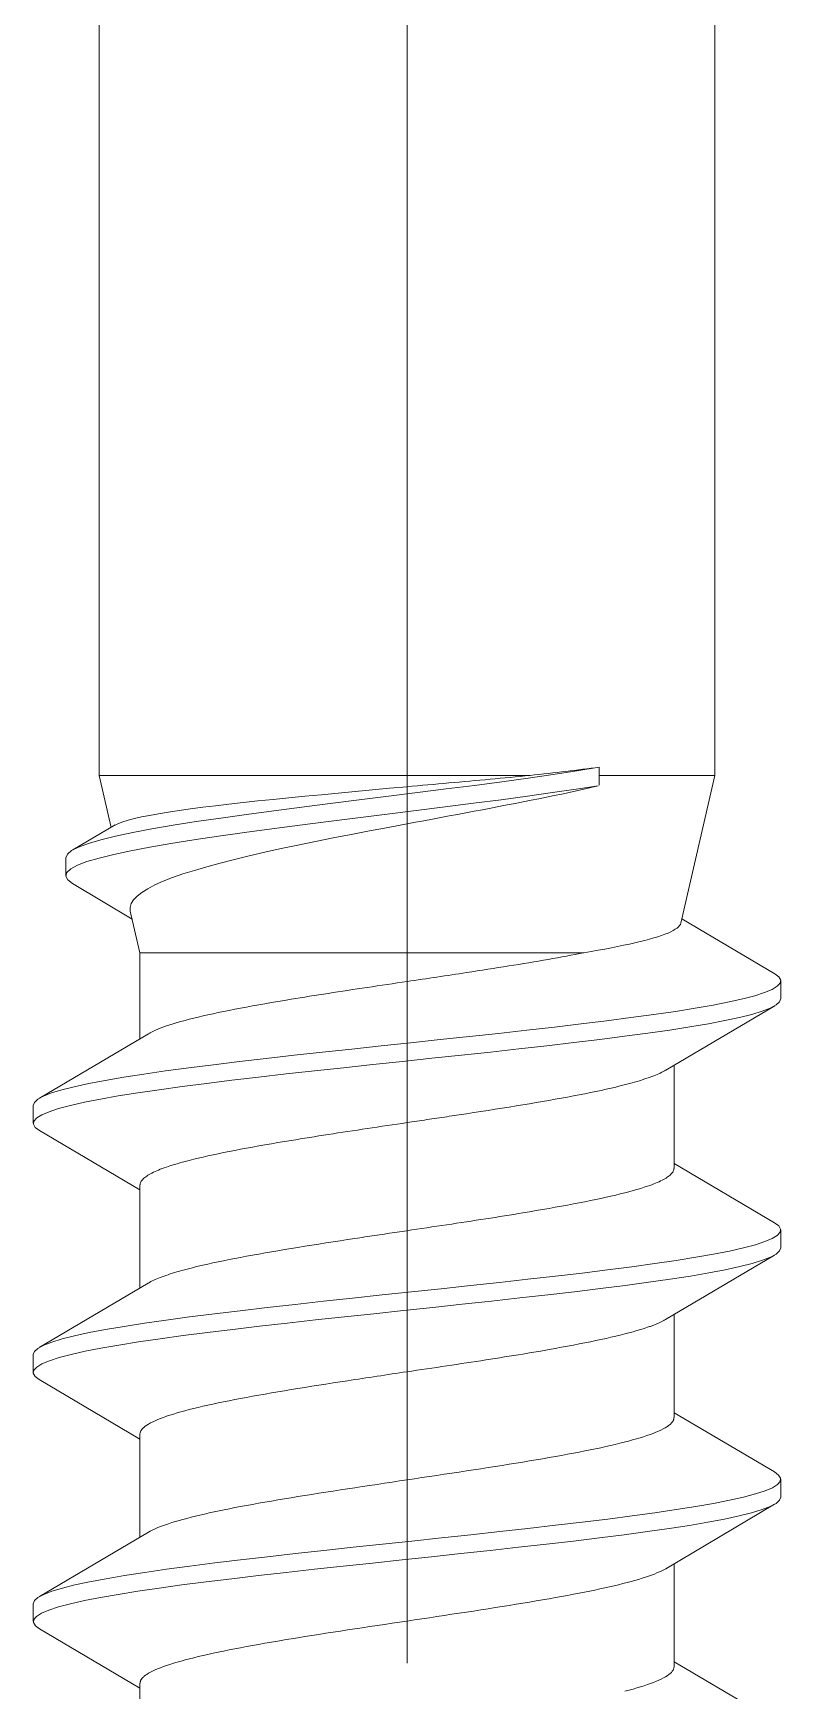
# Model space of a CAD drawing. Header units: millimetres. Extents: x 1459 to 16731, y 971 to 8404.
# Drawn here: x 5624.91 to 5629.11, y 1988.53 to 1997.85 of the extents above; entities that cross this region are included whole.
import ezdxf

# ---------------------------------------------------------------- set-up
doc = ezdxf.new("R2010")
doc.units = ezdxf.units.MM
doc.header["$LTSCALE"] = 0.5
doc.linetypes.add('CENTER', pattern=[50.8, 31.75, -6.35, 6.35, -6.35])
doc.layers.get('0').update_dxf_attribs({"lineweight": 20})
doc.layers.add('Quincaillerie', color=150, linetype='Continuous', lineweight=20)

# ---------------------------------------------------------------- blocks, each defined once
blk = doc.blocks.new('4970074')
at = {"color": 1, "linetype": 'CENTER'}
blk.add_line((0, 5.75), (0, -47.0029), dxfattribs=at)
for p, q in [((-1.73, -0.4), (-1.73, -30.5384)), ((1.73, -0.4), (1.73, -30.5384)), ((0.691, -30.5384), (-1.73, -30.5384)), ((-1.6626, -30.8305), (-1.73, -30.5384)), ((1.0786, -30.5384), (1.0786, -30.492)), ((1.73, -30.5384), (1.0786, -30.5384)), ((1.0786, -30.5934), (1.0786, -30.5384)), ((1.5385, -31.3678), (1.73, -30.5384)), ((-1.8774, -30.9564), (-1.6385, -30.8164)), ((-1.9158, -31.1013), (-1.9158, -31.0013)), ((-1.5436, -31.3458), (-1.8788, -31.1454)), ((-1.5, -31.5347), (-1.5542, -31.2999)), ((1.544, -31.3442), (2.0656, -31.652)), ((0.9931, -31.5347), (-1.5, -31.5347)), ((-1.5, -32.018), (-1.5, -31.5347)), ((2.1, -31.792), (2.1, -31.692)), ((2.0656, -31.832), (1.4533, -32.1938)), ((-2.064, -32.3513), (-1.4519, -31.9894)), ((1.5, -32.746), (1.5, -32.166)), ((-2.0991, -32.4924), (-2.0991, -32.3924)), ((-1.5, -32.8663), (-2.0649, -32.5328)), ((1.5, -32.7177), (2.0649, -33.0512)), ((-1.5, -33.4181), (-1.5, -32.838)), ((2.0991, -33.1916), (2.0991, -33.0916)), ((2.064, -33.2328), (1.4519, -33.5946)), ((-2.0656, -33.752), (-1.4533, -33.3902)), ((1.5, -34.146), (1.5, -33.566)), ((-2.1, -33.892), (-2.1, -33.792)), ((-1.5, -34.266), (-2.0656, -33.932)), ((1.5, -34.118), (2.064, -34.4513)), ((-1.5, -34.8177), (-1.5, -34.2384)), ((2.0991, -34.5924), (2.0991, -34.4924)), ((2.0649, -34.6328), (1.453, -34.9944)), ((-2.0649, -35.1512), (-1.453, -34.7897)), ((1.5, -35.5456), (1.5, -34.9663)), ((-2.0991, -35.2916), (-2.0991, -35.1916)), ((-1.5, -35.666), (-2.064, -35.3328)), ((1.5, -35.5181), (2.0656, -35.852)), ((-1.5, -36.218), (-1.5, -35.6381))]:
    blk.add_line(p, q)
at = {"flags": 128}
for points in [[(-1.9158, -31.0013), (-1.9079, -30.9809), (-1.8842, -30.9605), (-1.8448, -30.9402), (-1.7898, -30.9198), (-1.7202, -30.8994), (-1.6369, -30.8791), (-1.5408, -30.8587), (-1.4328, -30.8383), (-1.3138, -30.8179), (-1.1848, -30.7976), (-1.0466, -30.7772), (-0.9008, -30.7568), (-0.7487, -30.7365), (-0.5916, -30.7161), (-0.4309, -30.6957), (-0.268, -30.6754), (-0.1041, -30.655), (0.0592, -30.6346), (0.2205, -30.6142), (0.3786, -30.5939), (0.5322, -30.5735), (0.6802, -30.5531), (0.8214, -30.5328), (0.9546, -30.5124), (1.0786, -30.492)], [(0, -30.6016), (0.0293, -30.5989), (0.0587, -30.5963), (0.0881, -30.5936), (0.1175, -30.591), (0.1469, -30.5884), (0.1763, -30.5858), (0.2057, -30.5831), (0.2351, -30.5805), (0.2644, -30.5779), (0.2937, -30.5753), (0.3229, -30.5727), (0.352, -30.57), (0.3809, -30.5674), (0.4098, -30.5648), (0.4385, -30.5622), (0.4671, -30.5596), (0.4955, -30.5569), (0.5239, -30.5543), (0.5521, -30.5517), (0.5801, -30.549), (0.608, -30.5464), (0.6358, -30.5437), (0.6635, -30.5411), (0.691, -30.5384)], [(-1.8788, -31.1454), (-1.9052, -31.1249), (-1.9156, -31.1044), (-1.9101, -31.0839), (-1.8885, -31.0634), (-1.8509, -31.0429), (-1.7976, -31.0224), (-1.7294, -31.0019), (-1.6472, -30.9814), (-1.5519, -30.9609), (-1.4445, -30.9404), (-1.3258, -30.9199), (-1.1969, -30.8994), (-1.0587, -30.8789), (-0.9125, -30.8584), (-0.7599, -30.8379), (-0.6022, -30.8175), (-0.4407, -30.797), (-0.2769, -30.7765), (-0.1121, -30.756), (0.0522, -30.7355), (0.2146, -30.715), (0.3736, -30.6946), (0.528, -30.6744), (0.6764, -30.6543), (0.8176, -30.6345), (0.9504, -30.615), (1.0733, -30.5958)], [(-1.6385, -30.8165), (-1.6201, -30.8074), (-1.596, -30.7984), (-1.5665, -30.7894), (-1.5314, -30.7804), (-1.4911, -30.7714), (-1.4458, -30.7625), (-1.3957, -30.7535), (-1.3406, -30.7445), (-1.2805, -30.7354), (-1.2161, -30.7262), (-1.1478, -30.7172), (-1.0758, -30.7082), (-1.0001, -30.6993), (-0.9207, -30.6904), (-0.8378, -30.6816), (-0.7519, -30.6728), (-0.6637, -30.6639), (-0.5735, -30.6551), (-0.4812, -30.6462), (-0.387, -30.6372), (-0.2914, -30.6283), (-0.1947, -30.6193), (-0.0975, -30.6104), (0, -30.6016)], [(1.0733, -30.5958), (1.0335, -30.6055), (0.9932, -30.615), (0.9524, -30.6243), (0.9111, -30.6335), (0.8694, -30.6425), (0.8271, -30.6514), (0.7843, -30.6602), (0.741, -30.669), (0.6972, -30.6777), (0.6528, -30.6864), (0.6079, -30.6952), (0.5624, -30.704), (0.5165, -30.7128), (0.4704, -30.7216), (0.4241, -30.7304), (0.3776, -30.7393), (0.3309, -30.7481), (0.2841, -30.757), (0.2371, -30.7658), (0.19, -30.7747), (0.1427, -30.7836), (0.0953, -30.7924), (0.0477, -30.8014), (0, -30.8103)], [(0, -30.8103), (-0.1057, -30.8301), (-0.2103, -30.8497), (-0.3134, -30.8694), (-0.415, -30.8891), (-0.5148, -30.909), (-0.6124, -30.9291), (-0.7073, -30.9494), (-0.7987, -30.9697), (-0.8862, -30.99), (-0.9699, -31.0104), (-1.0496, -31.0307), (-1.1246, -31.0511), (-1.1942, -31.0714), (-1.2584, -31.0917), (-1.317, -31.1121), (-1.3699, -31.1328), (-1.4165, -31.1535), (-1.4566, -31.1744), (-1.49, -31.1953), (-1.5167, -31.2162), (-1.5366, -31.2371), (-1.5496, -31.2581), (-1.5555, -31.2791), (-1.5543, -31.2999)], [(0.9929, -31.5345), (1.0339, -31.5274), (1.0734, -31.5204), (1.1114, -31.5134), (1.148, -31.5064), (1.1831, -31.4994), (1.2167, -31.4925), (1.2489, -31.4855), (1.2796, -31.4786), (1.3089, -31.4717), (1.3365, -31.4648), (1.3624, -31.4578), (1.3867, -31.451), (1.4092, -31.4441), (1.4299, -31.4372), (1.4489, -31.4303), (1.4661, -31.4233), (1.4816, -31.4164), (1.4953, -31.4095), (1.5071, -31.4025), (1.517, -31.3956), (1.525, -31.3887), (1.5312, -31.3818), (1.5355, -31.3749), (1.5379, -31.3681)], [(0.3338, -31.6456), (0.3641, -31.641), (0.3943, -31.6363), (0.4243, -31.6317), (0.4541, -31.6271), (0.4837, -31.6224), (0.513, -31.6178), (0.5422, -31.6132), (0.5711, -31.6085), (0.5998, -31.6039), (0.6282, -31.5993), (0.6564, -31.5946), (0.6843, -31.59), (0.7118, -31.5854), (0.7391, -31.5808), (0.7661, -31.5761), (0.7927, -31.5715), (0.8191, -31.5669), (0.845, -31.5623), (0.8706, -31.5576), (0.8959, -31.553), (0.9207, -31.5484), (0.9452, -31.5438), (0.9692, -31.5391), (0.9929, -31.5345)], [(-2.0991, -32.3924), (-2.0927, -32.3748), (-2.0733, -32.3572), (-2.0412, -32.3395), (-1.9965, -32.3219), (-1.9392, -32.3043), (-1.8696, -32.2867), (-1.7879, -32.269), (-1.695, -32.2514), (-1.5916, -32.2338), (-1.4783, -32.2161), (-1.356, -32.1985), (-1.2253, -32.1809), (-1.0869, -32.1632), (-0.9417, -32.1456), (-0.7904, -32.128), (-0.6341, -32.1104), (-0.4738, -32.0927), (-0.3106, -32.0751), (-0.1455, -32.0575), (0.0205, -32.0398), (0.1863, -32.0222), (0.3511, -32.0046), (0.5136, -31.987), (0.6728, -31.9693), (0.8277, -31.9517), (0.9775, -31.9341), (1.1212, -31.9164), (1.2581, -31.8988), (1.3872, -31.8812), (1.5076, -31.8636), (1.6186, -31.8459), (1.7192, -31.8283), (1.8088, -31.8107), (1.887, -31.793), (1.9536, -31.7754), (2.0082, -31.7578), (2.0504, -31.7401), (2.0799, -31.7225), (2.0964, -31.7049), (2.0995, -31.6873), (2.0891, -31.6696), (2.0656, -31.652)], [(-0.6508, -31.7956), (-0.6254, -31.7914), (-0.5998, -31.7873), (-0.574, -31.7831), (-0.548, -31.7789), (-0.5218, -31.7748), (-0.4954, -31.7706), (-0.4688, -31.7664), (-0.4421, -31.7623), (-0.4152, -31.7581), (-0.3882, -31.7539), (-0.361, -31.7498), (-0.3337, -31.7456), (-0.3063, -31.7414), (-0.2788, -31.7373), (-0.2512, -31.7331), (-0.2235, -31.7289), (-0.1957, -31.7248), (-0.1679, -31.7206), (-0.14, -31.7164), (-0.1121, -31.7123), (-0.0841, -31.7081), (-0.0561, -31.7039), (-0.028, -31.6998), (0, -31.6956)], [(-2.0649, -32.5328), (-2.0883, -32.5151), (-2.0986, -32.4975), (-2.0958, -32.4799), (-2.0802, -32.4622), (-2.0517, -32.4446), (-2.0106, -32.427), (-1.9569, -32.4093), (-1.8907, -32.3917), (-1.8124, -32.374), (-1.7225, -32.3564), (-1.622, -32.3388), (-1.5114, -32.3211), (-1.3915, -32.3035), (-1.263, -32.2859), (-1.1267, -32.2682), (-0.9832, -32.2506), (-0.8335, -32.2329), (-0.6784, -32.2153), (-0.5191, -32.1977), (-0.3565, -32.18), (-0.1918, -32.1624), (-0.0258, -32.1448), (0.1403, -32.1271), (0.3055, -32.1095), (0.4688, -32.0918), (0.6291, -32.0742), (0.7854, -32.0566), (0.9367, -32.0389), (1.0823, -32.0213), (1.2212, -32.0037), (1.3525, -31.986), (1.4755, -31.9684), (1.5892, -31.9507), (1.6928, -31.9331), (1.7854, -31.9155), (1.8669, -31.8978), (1.9367, -31.8802), (1.9946, -31.8626), (2.0402, -31.8449), (2.0732, -31.8273), (2.0932, -31.8096), (2.1, -31.792)], [(-1.3515, -31.9456), (-1.3327, -31.9394), (-1.3128, -31.9331), (-1.2919, -31.9268), (-1.2699, -31.9206), (-1.247, -31.9143), (-1.223, -31.9081), (-1.1981, -31.9018), (-1.1723, -31.8956), (-1.1456, -31.8893), (-1.1179, -31.8831), (-1.0894, -31.8768), (-1.0601, -31.8706), (-1.0299, -31.8643), (-0.999, -31.8581), (-0.9673, -31.8518), (-0.9348, -31.8456), (-0.9016, -31.8393), (-0.8677, -31.8331), (-0.8331, -31.8268), (-0.7979, -31.8206), (-0.762, -31.8143), (-0.7255, -31.8081), (-0.6885, -31.8018), (-0.6508, -31.7956)], [(-1.4514, -31.9891), (-1.4484, -31.9873), (-1.4452, -31.9854), (-1.4419, -31.9836), (-1.4385, -31.9818), (-1.4351, -31.98), (-1.4315, -31.9782), (-1.4279, -31.9764), (-1.4241, -31.9746), (-1.4203, -31.9728), (-1.4164, -31.971), (-1.4123, -31.9691), (-1.4082, -31.9673), (-1.404, -31.9655), (-1.3997, -31.9637), (-1.3953, -31.9619), (-1.3908, -31.9601), (-1.3862, -31.9583), (-1.3815, -31.9565), (-1.3767, -31.9547), (-1.3719, -31.9528), (-1.3669, -31.951), (-1.3618, -31.9492), (-1.3567, -31.9474), (-1.3515, -31.9456)], [(1.1727, -32.2884), (1.189, -32.2845), (1.2049, -32.2806), (1.2205, -32.2766), (1.2356, -32.2727), (1.2504, -32.2688), (1.2647, -32.2649), (1.2787, -32.2609), (1.2922, -32.257), (1.3054, -32.2531), (1.3181, -32.2491), (1.3305, -32.2452), (1.3424, -32.2413), (1.3539, -32.2374), (1.365, -32.2334), (1.3757, -32.2295), (1.386, -32.2256), (1.3958, -32.2217), (1.4052, -32.2177), (1.4142, -32.2138), (1.4228, -32.2099), (1.4309, -32.2059), (1.4386, -32.202), (1.4458, -32.1981), (1.4526, -32.1942)], [(0.3338, -32.4384), (0.3747, -32.4322), (0.4152, -32.4259), (0.4554, -32.4197), (0.4953, -32.4134), (0.5348, -32.4072), (0.5738, -32.4009), (0.6124, -32.3947), (0.6505, -32.3884), (0.6881, -32.3822), (0.7252, -32.3759), (0.7617, -32.3697), (0.7976, -32.3634), (0.8329, -32.3572), (0.8676, -32.3509), (0.9016, -32.3447), (0.9349, -32.3384), (0.9675, -32.3322), (0.9993, -32.3259), (1.0303, -32.3197), (1.0605, -32.3134), (1.0899, -32.3072), (1.1184, -32.3009), (1.146, -32.2947), (1.1727, -32.2884)], [(-0.6508, -32.5884), (-0.6254, -32.5843), (-0.5998, -32.5801), (-0.574, -32.5759), (-0.548, -32.5718), (-0.5218, -32.5676), (-0.4954, -32.5634), (-0.4688, -32.5593), (-0.4421, -32.5551), (-0.4152, -32.5509), (-0.3882, -32.5468), (-0.361, -32.5426), (-0.3337, -32.5384), (-0.3063, -32.5343), (-0.2788, -32.5301), (-0.2512, -32.5259), (-0.2235, -32.5218), (-0.1957, -32.5176), (-0.1679, -32.5134), (-0.14, -32.5093), (-0.1121, -32.5051), (-0.0841, -32.5009), (-0.0561, -32.4968), (-0.028, -32.4926), (0, -32.4884)], [(0, -32.4884), (0.014, -32.4863), (0.028, -32.4843), (0.0421, -32.4822), (0.0561, -32.4801), (0.0701, -32.478), (0.0841, -32.4759), (0.0981, -32.4738), (0.1121, -32.4718), (0.1261, -32.4697), (0.14, -32.4676), (0.154, -32.4655), (0.1679, -32.4634), (0.1819, -32.4613), (0.1958, -32.4593), (0.2097, -32.4572), (0.2236, -32.4551), (0.2374, -32.453), (0.2513, -32.4509), (0.2651, -32.4488), (0.2789, -32.4468), (0.2926, -32.4447), (0.3064, -32.4426), (0.3201, -32.4405), (0.3338, -32.4384)], [(-1.3515, -32.7384), (-1.3327, -32.7322), (-1.3128, -32.7259), (-1.2919, -32.7197), (-1.2699, -32.7134), (-1.247, -32.7072), (-1.223, -32.7009), (-1.1981, -32.6947), (-1.1723, -32.6884), (-1.1456, -32.6822), (-1.1179, -32.6759), (-1.0894, -32.6697), (-1.0601, -32.6634), (-1.0299, -32.6572), (-0.999, -32.6509), (-0.9673, -32.6447), (-0.9348, -32.6384), (-0.9016, -32.6322), (-0.8677, -32.6259), (-0.8331, -32.6197), (-0.7979, -32.6134), (-0.762, -32.6072), (-0.7255, -32.6009), (-0.6885, -32.5947), (-0.6508, -32.5884)], [(-1.4994, -32.8384), (-1.4991, -32.8342), (-1.4982, -32.8301), (-1.4969, -32.8259), (-1.495, -32.8217), (-1.4927, -32.8176), (-1.4898, -32.8134), (-1.4864, -32.8092), (-1.4825, -32.8051), (-1.478, -32.8009), (-1.4731, -32.7967), (-1.4677, -32.7926), (-1.4618, -32.7884), (-1.4553, -32.7842), (-1.4484, -32.7801), (-1.4409, -32.7759), (-1.433, -32.7717), (-1.4245, -32.7676), (-1.4156, -32.7634), (-1.4061, -32.7593), (-1.3962, -32.7551), (-1.3857, -32.7509), (-1.3748, -32.7468), (-1.3634, -32.7426), (-1.3515, -32.7384)], [(1.3515, -32.8456), (1.3634, -32.8414), (1.3748, -32.8373), (1.3857, -32.8331), (1.3962, -32.8289), (1.4061, -32.8248), (1.4156, -32.8206), (1.4245, -32.8164), (1.433, -32.8123), (1.4409, -32.8081), (1.4484, -32.8039), (1.4553, -32.7998), (1.4618, -32.7956), (1.4677, -32.7914), (1.4731, -32.7873), (1.478, -32.7831), (1.4825, -32.7789), (1.4864, -32.7748), (1.4898, -32.7706), (1.4927, -32.7664), (1.495, -32.7623), (1.4969, -32.7581), (1.4982, -32.7539), (1.4991, -32.7498), (1.4994, -32.7456)], [(0.6508, -32.9956), (0.6885, -32.9893), (0.7255, -32.9831), (0.762, -32.9769), (0.7979, -32.9706), (0.8331, -32.9643), (0.8677, -32.9581), (0.9016, -32.9518), (0.9348, -32.9456), (0.9673, -32.9393), (0.999, -32.9331), (1.0299, -32.9268), (1.0601, -32.9206), (1.0894, -32.9143), (1.1179, -32.9081), (1.1456, -32.9018), (1.1723, -32.8956), (1.1981, -32.8893), (1.223, -32.8831), (1.247, -32.8769), (1.2699, -32.8706), (1.2919, -32.8643), (1.3128, -32.8581), (1.3327, -32.8518), (1.3515, -32.8456)], [(-2.1, -33.792), (-2.0932, -33.7744), (-2.0732, -33.7567), (-2.0402, -33.7391), (-1.9946, -33.7215), (-1.9367, -33.7038), (-1.8669, -33.6862), (-1.7854, -33.6685), (-1.6928, -33.6509), (-1.5892, -33.6333), (-1.4755, -33.6156), (-1.3525, -33.598), (-1.2212, -33.5804), (-1.0823, -33.5627), (-0.9367, -33.5451), (-0.7854, -33.5274), (-0.6291, -33.5098), (-0.4688, -33.4922), (-0.3055, -33.4745), (-0.1403, -33.4569), (0.0258, -33.4393), (0.1918, -33.4216), (0.3565, -33.404), (0.5191, -33.3863), (0.6784, -33.3687), (0.8335, -33.3511), (0.9832, -33.3334), (1.1267, -33.3158), (1.263, -33.2982), (1.3915, -33.2805), (1.5114, -33.2629), (1.622, -33.2452), (1.7225, -33.2276), (1.8124, -33.21), (1.8907, -33.1923), (1.9569, -33.1747), (2.0106, -33.1571), (2.0517, -33.1394), (2.0802, -33.1218), (2.0958, -33.1041), (2.0986, -33.0865), (2.0883, -33.0689), (2.0649, -33.0512)], [(0, -33.0956), (0.028, -33.0914), (0.0561, -33.0873), (0.0841, -33.0831), (0.1121, -33.0789), (0.14, -33.0748), (0.1679, -33.0706), (0.1957, -33.0664), (0.2235, -33.0623), (0.2512, -33.0581), (0.2788, -33.0539), (0.3063, -33.0498), (0.3337, -33.0456), (0.361, -33.0414), (0.3882, -33.0373), (0.4152, -33.0331), (0.4421, -33.0289), (0.4688, -33.0248), (0.4954, -33.0206), (0.5218, -33.0164), (0.548, -33.0123), (0.574, -33.0081), (0.5998, -33.0039), (0.6254, -32.9998), (0.6508, -32.9956)], [(-1.1727, -33.2956), (-1.146, -33.2894), (-1.1184, -33.2831), (-1.0899, -33.2768), (-1.0605, -33.2706), (-1.0303, -33.2643), (-0.9993, -33.2581), (-0.9675, -33.2518), (-0.9349, -33.2456), (-0.9016, -33.2393), (-0.8676, -33.2331), (-0.8329, -33.2268), (-0.7976, -33.2206), (-0.7617, -33.2143), (-0.7252, -33.2081), (-0.6881, -33.2018), (-0.6505, -33.1956), (-0.6124, -33.1894), (-0.5738, -33.1831), (-0.5348, -33.1768), (-0.4953, -33.1706), (-0.4554, -33.1643), (-0.4152, -33.1581), (-0.3747, -33.1518), (-0.3338, -33.1456)], [(-0.3338, -33.1456), (-0.3201, -33.1435), (-0.3064, -33.1414), (-0.2926, -33.1393), (-0.2789, -33.1373), (-0.2651, -33.1352), (-0.2513, -33.1331), (-0.2374, -33.131), (-0.2236, -33.1289), (-0.2097, -33.1268), (-0.1958, -33.1248), (-0.1819, -33.1227), (-0.1679, -33.1206), (-0.154, -33.1185), (-0.14, -33.1164), (-0.1261, -33.1143), (-0.1121, -33.1123), (-0.0981, -33.1102), (-0.0841, -33.1081), (-0.0701, -33.106), (-0.0561, -33.1039), (-0.0421, -33.1018), (-0.028, -33.0998), (-0.014, -33.0977), (0, -33.0956)], [(-2.0656, -33.932), (-2.0891, -33.9144), (-2.0995, -33.8968), (-2.0964, -33.8791), (-2.0799, -33.8615), (-2.0504, -33.8439), (-2.0082, -33.8262), (-1.9536, -33.8086), (-1.887, -33.791), (-1.8088, -33.7734), (-1.7192, -33.7557), (-1.6186, -33.7381), (-1.5076, -33.7205), (-1.3872, -33.7028), (-1.2581, -33.6852), (-1.1212, -33.6676), (-0.9775, -33.6499), (-0.8277, -33.6323), (-0.6728, -33.6147), (-0.5136, -33.5971), (-0.3511, -33.5794), (-0.1863, -33.5618), (-0.0205, -33.5442), (0.1455, -33.5265), (0.3106, -33.5089), (0.4738, -33.4913), (0.6341, -33.4737), (0.7904, -33.456), (0.9417, -33.4384), (1.0869, -33.4208), (1.2253, -33.4031), (1.356, -33.3855), (1.4783, -33.3679), (1.5916, -33.3503), (1.695, -33.3326), (1.7879, -33.315), (1.8696, -33.2974), (1.9392, -33.2797), (1.9965, -33.2621), (2.0412, -33.2445), (2.0733, -33.2268), (2.0927, -33.2092), (2.0991, -33.1916)], [(-1.4526, -33.3899), (-1.4458, -33.3859), (-1.4386, -33.382), (-1.4309, -33.3781), (-1.4228, -33.3741), (-1.4142, -33.3702), (-1.4052, -33.3663), (-1.3958, -33.3624), (-1.386, -33.3584), (-1.3757, -33.3545), (-1.365, -33.3506), (-1.3539, -33.3467), (-1.3424, -33.3427), (-1.3305, -33.3388), (-1.3181, -33.3349), (-1.3054, -33.3309), (-1.2922, -33.327), (-1.2787, -33.3231), (-1.2647, -33.3192), (-1.2504, -33.3152), (-1.2356, -33.3113), (-1.2205, -33.3074), (-1.2049, -33.3035), (-1.189, -33.2995), (-1.1727, -33.2956)], [(1.3515, -33.6384), (1.3567, -33.6366), (1.3618, -33.6348), (1.3669, -33.633), (1.3719, -33.6312), (1.3767, -33.6294), (1.3815, -33.6276), (1.3862, -33.6257), (1.3908, -33.6239), (1.3953, -33.6221), (1.3997, -33.6203), (1.404, -33.6185), (1.4082, -33.6167), (1.4123, -33.6149), (1.4164, -33.6131), (1.4203, -33.6113), (1.4241, -33.6094), (1.4279, -33.6076), (1.4315, -33.6058), (1.4351, -33.604), (1.4385, -33.6022), (1.4419, -33.6004), (1.4452, -33.5986), (1.4484, -33.5968), (1.4514, -33.595)], [(0.6508, -33.7884), (0.6885, -33.7822), (0.7255, -33.7759), (0.762, -33.7697), (0.7979, -33.7634), (0.8331, -33.7572), (0.8677, -33.7509), (0.9016, -33.7447), (0.9348, -33.7384), (0.9673, -33.7322), (0.999, -33.7259), (1.0299, -33.7197), (1.0601, -33.7134), (1.0894, -33.7072), (1.1179, -33.7009), (1.1456, -33.6947), (1.1723, -33.6884), (1.1981, -33.6822), (1.223, -33.6759), (1.247, -33.6697), (1.2699, -33.6634), (1.2919, -33.6572), (1.3128, -33.6509), (1.3327, -33.6447), (1.3515, -33.6384)], [(0, -33.8884), (0.028, -33.8842), (0.0561, -33.8801), (0.0841, -33.8759), (0.1121, -33.8717), (0.14, -33.8676), (0.1679, -33.8634), (0.1957, -33.8592), (0.2235, -33.8551), (0.2512, -33.8509), (0.2788, -33.8467), (0.3063, -33.8426), (0.3337, -33.8384), (0.361, -33.8342), (0.3882, -33.8301), (0.4152, -33.8259), (0.4421, -33.8218), (0.4688, -33.8176), (0.4954, -33.8134), (0.5218, -33.8093), (0.548, -33.8051), (0.574, -33.8009), (0.5998, -33.7968), (0.6254, -33.7926), (0.6508, -33.7884)], [(-1.1727, -34.0884), (-1.146, -34.0822), (-1.1184, -34.0759), (-1.0899, -34.0697), (-1.0605, -34.0634), (-1.0303, -34.0572), (-0.9993, -34.0509), (-0.9675, -34.0447), (-0.9349, -34.0384), (-0.9016, -34.0322), (-0.8676, -34.0259), (-0.8329, -34.0197), (-0.7976, -34.0134), (-0.7617, -34.0072), (-0.7252, -34.0009), (-0.6881, -33.9947), (-0.6505, -33.9884), (-0.6124, -33.9822), (-0.5738, -33.9759), (-0.5348, -33.9697), (-0.4953, -33.9634), (-0.4554, -33.9572), (-0.4152, -33.9509), (-0.3747, -33.9447), (-0.3338, -33.9384)], [(-1.5, -34.2384), (-1.4994, -34.2322), (-1.4976, -34.2259), (-1.4945, -34.2197), (-1.4903, -34.2134), (-1.4849, -34.2072), (-1.4784, -34.2009), (-1.4707, -34.1947), (-1.4618, -34.1884), (-1.4518, -34.1822), (-1.4407, -34.1759), (-1.4284, -34.1697), (-1.4151, -34.1634), (-1.4006, -34.1572), (-1.3851, -34.1509), (-1.3685, -34.1447), (-1.3509, -34.1384), (-1.3322, -34.1322), (-1.3124, -34.1259), (-1.2916, -34.1197), (-1.2699, -34.1134), (-1.2471, -34.1072), (-1.2233, -34.1009), (-1.1985, -34.0947), (-1.1727, -34.0884)], [(1.4601, -34.1971), (1.4633, -34.195), (1.4664, -34.1928), (1.4694, -34.1907), (1.4722, -34.1885), (1.4749, -34.1864), (1.4774, -34.1842), (1.4798, -34.1821), (1.4821, -34.18), (1.4842, -34.1778), (1.4862, -34.1757), (1.488, -34.1735), (1.4897, -34.1714), (1.4913, -34.1692), (1.4927, -34.1671), (1.494, -34.1649), (1.4952, -34.1628), (1.4962, -34.1606), (1.4971, -34.1585), (1.4978, -34.1563), (1.4984, -34.1542), (1.4988, -34.152), (1.4992, -34.1499), (1.4993, -34.1477), (1.4994, -34.1456)], [(0.9352, -34.3456), (0.9674, -34.3394), (0.9988, -34.3332), (1.0294, -34.327), (1.0592, -34.3209), (1.0882, -34.3147), (1.1164, -34.3085), (1.1437, -34.3023), (1.1701, -34.2961), (1.1956, -34.2899), (1.2202, -34.2837), (1.2439, -34.2776), (1.2667, -34.2714), (1.2884, -34.2652), (1.3093, -34.259), (1.3291, -34.2528), (1.3479, -34.2466), (1.3657, -34.2404), (1.3824, -34.2343), (1.3981, -34.2281), (1.4127, -34.2219), (1.4262, -34.2157), (1.4386, -34.2095), (1.4499, -34.2033), (1.4601, -34.1971)], [(0, -34.4956), (0.0421, -34.4893), (0.0841, -34.4831), (0.126, -34.4768), (0.1679, -34.4706), (0.2096, -34.4643), (0.2511, -34.4581), (0.2925, -34.4518), (0.3336, -34.4456), (0.3744, -34.4394), (0.415, -34.4331), (0.4553, -34.4268), (0.4952, -34.4206), (0.5347, -34.4143), (0.5738, -34.4081), (0.6124, -34.4018), (0.6506, -34.3956), (0.6883, -34.3893), (0.7254, -34.3831), (0.762, -34.3768), (0.798, -34.3706), (0.8333, -34.3643), (0.868, -34.3581), (0.902, -34.3518), (0.9352, -34.3456)], [(-2.0991, -35.1916), (-2.0926, -35.174), (-2.073, -35.1563), (-2.0402, -35.1387), (-1.9943, -35.1211), (-1.9358, -35.1035), (-1.8652, -35.0858), (-1.7831, -35.0682), (-1.6901, -35.0506), (-1.5867, -35.0329), (-1.4734, -35.0153), (-1.3508, -34.9977), (-1.2194, -34.9801), (-1.0804, -34.9624), (-0.9346, -34.9448), (-0.783, -34.9272), (-0.6266, -34.9096), (-0.4663, -34.8919), (-0.3032, -34.8743), (-0.1381, -34.8567), (0.0279, -34.839), (0.1937, -34.8214), (0.3582, -34.8038), (0.5205, -34.7862), (0.6796, -34.7685), (0.8345, -34.7509), (0.9842, -34.7333), (1.1279, -34.7157), (1.2645, -34.698), (1.3929, -34.6804), (1.5125, -34.6628), (1.6225, -34.6452), (1.7225, -34.6275), (1.8119, -34.6099), (1.8902, -34.5923), (1.9568, -34.5746), (2.0111, -34.557), (2.0527, -34.5394), (2.0811, -34.5218), (2.0963, -34.5041), (2.0984, -34.4865), (2.0876, -34.4689), (2.064, -34.4513)], [(-0.9352, -34.6456), (-0.902, -34.6393), (-0.868, -34.6331), (-0.8333, -34.6268), (-0.798, -34.6206), (-0.762, -34.6143), (-0.7254, -34.6081), (-0.6883, -34.6018), (-0.6506, -34.5956), (-0.6124, -34.5893), (-0.5738, -34.5831), (-0.5347, -34.5768), (-0.4952, -34.5706), (-0.4553, -34.5643), (-0.415, -34.5581), (-0.3744, -34.5518), (-0.3336, -34.5456), (-0.2925, -34.5394), (-0.2511, -34.5331), (-0.2096, -34.5268), (-0.1679, -34.5206), (-0.126, -34.5143), (-0.0841, -34.5081), (-0.0421, -34.5018), (0, -34.4956)], [(-2.064, -35.3328), (-2.0876, -35.3151), (-2.0984, -35.2975), (-2.0963, -35.2799), (-2.0811, -35.2623), (-2.0527, -35.2446), (-2.0111, -35.227), (-1.9568, -35.2094), (-1.8902, -35.1917), (-1.8119, -35.1741), (-1.7225, -35.1565), (-1.6225, -35.1389), (-1.5125, -35.1212), (-1.3929, -35.1036), (-1.2645, -35.086), (-1.1279, -35.0684), (-0.9842, -35.0507), (-0.8345, -35.0331), (-0.6796, -35.0155), (-0.5205, -34.9979), (-0.3582, -34.9802), (-0.1937, -34.9626), (-0.0279, -34.945), (0.1381, -34.9273), (0.3032, -34.9097), (0.4663, -34.8921), (0.6266, -34.8745), (0.783, -34.8568), (0.9346, -34.8392), (1.0804, -34.8216), (1.2194, -34.804), (1.3508, -34.7863), (1.4734, -34.7687), (1.5867, -34.7511), (1.6901, -34.7334), (1.7831, -34.7158), (1.8652, -34.6982), (1.9358, -34.6806), (1.9943, -34.6629), (2.0402, -34.6453), (2.073, -34.6277), (2.0926, -34.6101), (2.0991, -34.5924)], [(-1.453, -34.7897), (-1.4423, -34.7837), (-1.4307, -34.7777), (-1.4179, -34.7716), (-1.4042, -34.7656), (-1.3894, -34.7596), (-1.3736, -34.7536), (-1.3568, -34.7476), (-1.3391, -34.7416), (-1.3204, -34.7356), (-1.3007, -34.7296), (-1.2802, -34.7236), (-1.2587, -34.7176), (-1.2363, -34.7116), (-1.213, -34.7056), (-1.1889, -34.6996), (-1.1639, -34.6936), (-1.1381, -34.6876), (-1.1114, -34.6816), (-1.084, -34.6756), (-1.0557, -34.6696), (-1.0267, -34.6636), (-0.997, -34.6576), (-0.9665, -34.6516), (-0.9352, -34.6456)], [(0.9352, -35.1384), (0.9665, -35.1324), (0.997, -35.1264), (1.0267, -35.1204), (1.0557, -35.1144), (1.084, -35.1084), (1.1114, -35.1024), (1.1381, -35.0964), (1.1639, -35.0904), (1.1889, -35.0844), (1.213, -35.0784), (1.2363, -35.0724), (1.2587, -35.0664), (1.2802, -35.0604), (1.3007, -35.0544), (1.3204, -35.0484), (1.3391, -35.0424), (1.3568, -35.0364), (1.3736, -35.0304), (1.3894, -35.0244), (1.4042, -35.0184), (1.4179, -35.0124), (1.4307, -35.0064), (1.4423, -35.0004), (1.453, -34.9944)], [(0, -35.2884), (0.0421, -35.2822), (0.0841, -35.2759), (0.126, -35.2697), (0.1679, -35.2634), (0.2096, -35.2572), (0.2511, -35.2509), (0.2925, -35.2447), (0.3336, -35.2384), (0.3744, -35.2322), (0.415, -35.2259), (0.4553, -35.2197), (0.4952, -35.2134), (0.5347, -35.2072), (0.5738, -35.2009), (0.6124, -35.1947), (0.6506, -35.1884), (0.6883, -35.1822), (0.7254, -35.1759), (0.762, -35.1697), (0.798, -35.1634), (0.8333, -35.1572), (0.868, -35.1509), (0.902, -35.1447), (0.9352, -35.1384)], [(-0.9352, -35.4384), (-0.902, -35.4322), (-0.868, -35.4259), (-0.8333, -35.4197), (-0.798, -35.4134), (-0.762, -35.4072), (-0.7254, -35.4009), (-0.6883, -35.3947), (-0.6506, -35.3884), (-0.6124, -35.3822), (-0.5738, -35.3759), (-0.5347, -35.3697), (-0.4952, -35.3634), (-0.4553, -35.3572), (-0.415, -35.3509), (-0.3744, -35.3447), (-0.3336, -35.3384), (-0.2925, -35.3322), (-0.2511, -35.3259), (-0.2096, -35.3197), (-0.1679, -35.3134), (-0.126, -35.3072), (-0.0841, -35.3009), (-0.0421, -35.2947), (0, -35.2884)], [(-1.4624, -35.5884), (-1.4524, -35.5822), (-1.4413, -35.5759), (-1.429, -35.5697), (-1.4156, -35.5634), (-1.4011, -35.5572), (-1.3854, -35.5509), (-1.3687, -35.5447), (-1.3509, -35.5384), (-1.3321, -35.5322), (-1.3122, -35.5259), (-1.2913, -35.5197), (-1.2694, -35.5134), (-1.2465, -35.5072), (-1.2227, -35.5009), (-1.1979, -35.4947), (-1.1722, -35.4884), (-1.1456, -35.4822), (-1.1181, -35.4759), (-1.0897, -35.4697), (-1.0605, -35.4634), (-1.0304, -35.4572), (-0.9995, -35.4509), (-0.9677, -35.4447), (-0.9352, -35.4384)], [(1.2233, -35.6831), (1.2471, -35.6768), (1.2699, -35.6706), (1.2916, -35.6643), (1.3124, -35.6581), (1.3322, -35.6518), (1.3509, -35.6456), (1.3685, -35.6393), (1.3851, -35.6331), (1.4006, -35.6268), (1.4151, -35.6206), (1.4284, -35.6143), (1.4407, -35.6081), (1.4518, -35.6018), (1.4618, -35.5956), (1.4707, -35.5893), (1.4784, -35.5831), (1.4849, -35.5768), (1.4903, -35.5706), (1.4945, -35.5643), (1.4976, -35.5581), (1.4994, -35.5518), (1.5, -35.5456)], [(-1.4994, -35.6384), (-1.4993, -35.6363), (-1.4992, -35.6343), (-1.4989, -35.6322), (-1.4984, -35.6301), (-1.4979, -35.628), (-1.4972, -35.6259), (-1.4964, -35.6238), (-1.4954, -35.6218), (-1.4943, -35.6197), (-1.4931, -35.6176), (-1.4918, -35.6155), (-1.4903, -35.6134), (-1.4887, -35.6113), (-1.487, -35.6093), (-1.4851, -35.6072), (-1.4831, -35.6051), (-1.481, -35.603), (-1.4787, -35.6009), (-1.4763, -35.5988), (-1.4738, -35.5968), (-1.4712, -35.5947), (-1.4684, -35.5926), (-1.4654, -35.5905), (-1.4624, -35.5884)]]:
    blk.add_lwpolyline(points, dxfattribs=at)
for centre, major_axis, ratio, start_param, end_param in [((-0.0091, -30.5179), (1.7413, 0.1544), 0.0513, -1.161551, -0.900632), ((-0.0028, -31.677), (1.5168, 0.2267), 0.012537, -1.57076, -1.348871), ((0.0028, -33.9071), (1.5168, 0.2267), 0.012537, 1.570833, 1.792722)]:
    blk.add_ellipse(centre, major_axis=major_axis, ratio=ratio, start_param=start_param, end_param=end_param)

msp = doc.modelspace()

# ---------------------------------------------------------------- block references
at = {"layer": 'Quincaillerie', "lineweight": 20}
msp.add_blockref('4970074', (5627.0133, 2024.2143), dxfattribs=at)

doc.saveas('drawing.dxf')
